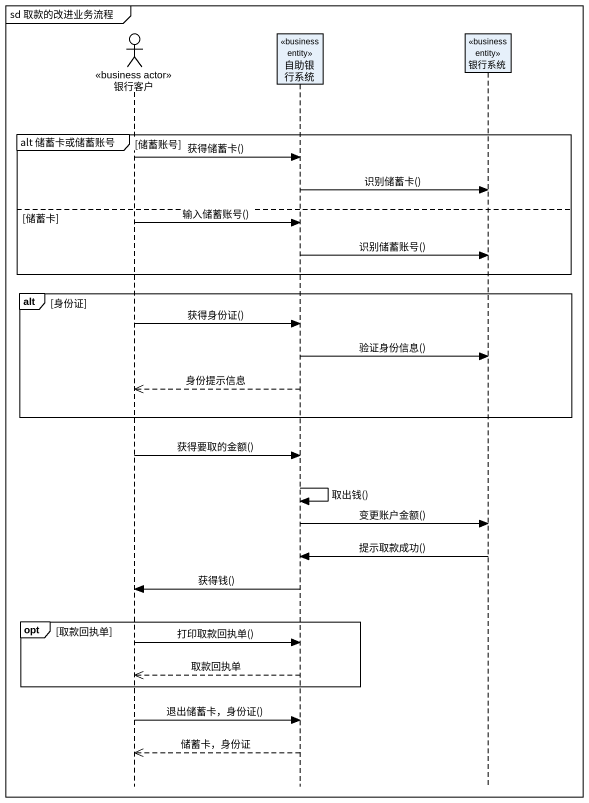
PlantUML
@startuml
mainframe sd 取款的改进业务流程
hide footbox
actor 银行客户 <<business actor>>
participant 自助银行系统 <<business entity>>
participant 银行系统 <<business entity>>

group alt 储蓄卡或储蓄账号 [储蓄账号]
  银行客户 -> 自助银行系统 : 获得储蓄卡()
  自助银行系统 -> 银行系统 : 识别储蓄卡()
else 储蓄卡
  银行客户 -> 自助银行系统 : 输入储蓄账号()
  自助银行系统 -> 银行系统 : 识别储蓄账号()
end
alt 身份证
  银行客户 -> 自助银行系统 : 获得身份证()
  自助银行系统 -> 银行系统 : 验证身份信息()
  自助银行系统 -->> 银行客户 : 身份提示信息
end
银行客户 -> 自助银行系统 : 获得要取的金额()
自助银行系统 -> 自助银行系统 : 取出钱()
自助银行系统 -> 银行系统 : 变更账户金额()
银行系统 -> 自助银行系统 : 提示取款成功()
自助银行系统 -> 银行客户 : 获得钱()
opt 取款回执单
  银行客户 -> 自助银行系统 : 打印取款回执单()
  自助银行系统 -->> 银行客户 : 取款回执单
end
银行客户 -> 自助银行系统 : 退出储蓄卡，身份证()
自助银行系统 -->> 银行客户 : 储蓄卡，身份证
@enduml
